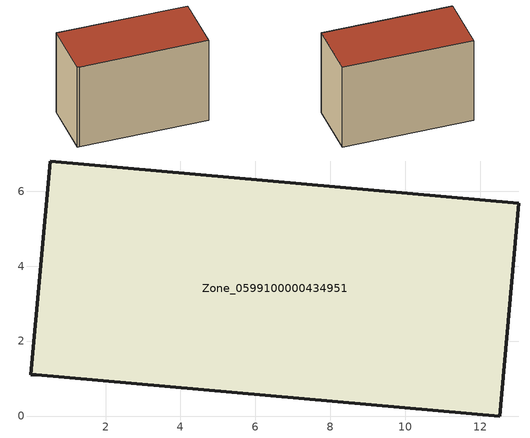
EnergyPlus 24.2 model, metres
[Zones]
Zone_0599100000434951
 floor ground (C_G): 0,1.11 0.52,6.81 13.04,5.68 12.53,0 0.15,1.09 z0
 wall outside (C_F): 13.04,5.68 0.52,6.81 0,1.11 0.15,1.09 12.53,0 13.04,5.68 z0:8.82
 roof outside (C_R): 0.52,6.81 0,1.11 0.15,1.09 12.53,0 13.04,5.68 z8.82
[BUILDING]
Pand.0599100000434951: North Axis=0; Terrain=City; Loads Convergence Tolerance Value=0.04; Temperature Convergence Tolerance Value=0.4; Solar Distribution=FullExterior; Maximum Number of Warmup Days=25; Minimum Number of Warmup Days=1
[Site:Location]
Rotterdam.The.Hague.AP_ZH_NLD Design_Conditions: Latitude=51.96; Longitude=4.45; Time Zone=1; Elevation=-4.5
[SITE:GROUNDTEMPERATURE:BUILDINGSURFACE]
18, 18, 18, 18, 18, 18, 18, 18, 18, 18, 18, 18
[MATERIAL] Thermal Absorptance=0.9; Solar Absorptance=0.7; Visible Absorptance=0.7
Name | Roughness | Thickness | Conductivity | Density | Specific Heat
G.TI.2006-2014 | MediumSmooth | 0.15 | 0.06 | 540 | 1210
F.TI.2006-2014 | Rough | 0.3 | 0.12 | 1920 | 840
R.TI.2006-2014 | MediumRough | 0.2 | 0.08 | 1500 | 1000
[CONSTRUCTION]
C_G: G.TI.2006-2014
C_F: F.TI.2006-2014
C_R: R.TI.2006-2014
[ZONE]
Zone_0599100000434951: Type=1; Multiplier=1; Ceiling Height=Autocalculate; Volume=Autocalculate; Floor Area=autocalculate; Part of Total Floor Area=Yes
[ZONEINFILTRATION:DESIGNFLOWRATE]
Infil_Zone_0599100000434951: Zone or ZoneList or Space or SpaceList=Zone_0599100000434951; Schedule=AlwaysOn; Design Flow Rate Calculation Method=Flow/Area; Flow Rate per Floor Area=0.0015; Constant Term Coefficient=1; Temperature Term Coefficient=0; Velocity Term Coefficient=0; Velocity Squared Term Coefficient=0
[HVACTEMPLATE:ZONE:IDEALLOADSAIRSYSTEM]
Zone_0599100000434951: Maximum Heating Supply Air Temperature=50; Minimum Cooling Supply Air Temperature=13; Maximum Heating Supply Air Humidity Ratio=0.0156; Minimum Cooling Supply Air Humidity Ratio=0.0077; Heating Limit=NoLimit; Cooling Limit=NoLimit; Dehumidification Control Type=ConstantSensibleHeatRatio; Cooling Sensible Heat Ratio=0.7; Dehumidification Setpoint=60; Humidification Control Type=None; Humidification Setpoint=30; Outdoor Air Method=None; Outdoor Air Flow Rate per Person=0.00944; Outdoor Air Flow Rate per Zone Floor Area=0; Outdoor Air Flow Rate per Zone=0; Demand Controlled Ventilation Type=None; Outdoor Air Economizer Type=NoEconomizer; Heat Recovery Type=None; Sensible Heat Recovery Effectiveness=0.7; Latent Heat Recovery Effectiveness=0.65
[ZONECONTROL:THERMOSTAT]
ThermostatControl_Zone_0599100000434951: Zone or ZoneList=Zone_0599100000434951; Control Type Schedule=DualSetpointControlType; Control 1=Thermostat_Zone_0599100000434951; Temperature Difference Between Cutout And Setpoint=0
[THERMOSTATSETPOINT:DUALSETPOINT]
Thermostat_Zone_0599100000434951: Heating Setpoint Temperature Schedule=HeatingSetpoint_Zone_0599100000434951; Cooling Setpoint Temperature Schedule=CoolingSetpoint_Zone_0599100000434951
[SCHEDULE:COMPACT]
HeatingSetpoint_Zone_0599100000434951: Through: 12/31, For: AllDays, Until: 24:00, 21
CoolingSetpoint_Zone_0599100000434951: Through: 12/31, For: AllDays, Until: 24:00, 24
DualSetpointControlType: Through: 12/31, For: AllDays, Until: 24:00, 4
AlwaysOn: Through: 12/31, For: AllDays, Until: 24:00, 1
